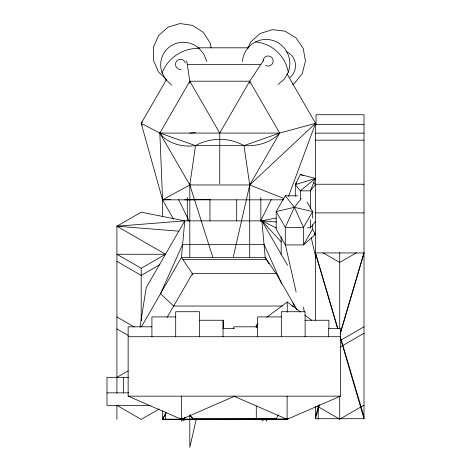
<?xml version="1.0" encoding="UTF-8"?>
<svg xmlns="http://www.w3.org/2000/svg" width="471" height="471" viewBox="0 0 471 471"><rect width="100%" height="100%" fill="white"/><g stroke="black" fill="none" stroke-linecap="round" stroke-linejoin="round"><path stroke-width="0.71" d="M256.289 325.155L256.283 327.357L256.289 325.155L258.037 323.842M287.228 312.232L287.245 301.988L300.681 312.038M262.948 421.168L262.989 418.224M116.914 393.144L116.914 226.21L141.2 212.191L184.773 220.864L181.441 257.472L141.394 326.845M212.745 256.96L189.807 184.968L195.524 145.604L159.852 133.081L141.2 123.314L166.475 79.534M140.005 327.151L146.21 287.651L184.773 220.864L261.894 220.864L276.489 222.012M196.354 418.766L189.807 447.45L189.807 415.098M233.345 256.683L249.712 184.968L279.668 133.081L315.564 123.314L286.992 73.823M316.041 124.491L316.041 114.736L364.006 114.736L364.006 418.719L315.429 418.719L319.562 404.613M340.233 334.063L364.006 252.933L315.429 252.933L337.548 328.422M315.429 416.629L318.767 405.39M340.239 333.026L364.006 252.933M288.517 196.383L315.564 123.314L249.712 184.968L189.807 184.968L162.566 199.828L173.469 219.009M247.734 48.548L250.631 42.049L260.169 33.518L272.356 29.667L285.026 31.18L295.941 37.786L303.177 48.319L305.449 60.912L302.353 73.341L294.44 83.408L292.55 84.397M165.827 412.578L162.566 419.172L287.245 419.172L162.566 419.39L162.566 410.606M260.481 221.364L271.249 199.61M295.311 196.236L295.311 184.638L300.339 174.5L315.429 178.421L310.401 190.849L310.401 208.247M184.95 417.259L182.925 421.168L182.925 418.224M162.566 419.39L166.551 412.366M283.583 199.828L162.566 199.828L159.852 133.081L189.807 81.2L186.751 60.877M219.757 183.714L219.757 133.081L249.712 81.2L263.625 60.329M242.377 61.571A24.198 23.768 -90 0 1 271.325 40.047A24.198 23.768 -90 0 1 288.299 72.193L284.196 79.281L278.002 84.562M167.058 317.501L192.398 273.616L276.177 273.616L297.101 309.859M314.834 124.579L315.564 123.314L314.781 124.532M297.672 195.812L285.285 195.812L276.177 211.585L276.177 229.147L285.285 244.926L303.501 244.926L315.429 234.411L312.538 229.312M278.379 414.904L276.177 418.719L192.398 418.719L189.966 415.134M301.228 198.68L294.393 207.293L285.285 227.363L285.285 244.926M142.566 121.618L141.2 123.314L162.566 199.828L170.455 199.469M300.339 198.821L300.339 190.849L295.311 184.638L296.683 182.942M307.522 227.817L310.401 227.817L315.429 221.605M266.804 317.283L287.245 301.988M182.636 418.454L181.465 419.331L128.141 396.158L128.141 326.809L151.915 326.809M233.781 396.158L287.11 419.331L288.276 418.454M141.2 320.757L141.2 268.282L165.492 254.258L116.914 226.21L184.773 220.864M159.887 264.62L141.2 275.405L116.914 261.387M116.914 377.324L128.124 370.848M356.529 252.75L339.715 262.453L322.9 252.75M159.263 408.963L141.2 419.39L116.914 405.366M340.339 340.456L364.006 326.792M340.339 346.909L364.006 333.25M317.295 406.226L339.715 419.172L364.006 405.148M234.793 396.158L181.465 419.331L180.299 418.454M285.938 418.454L287.11 419.331L340.433 396.158L340.433 328.487L328.681 328.487L328.681 336.718M189.807 184.968L159.852 133.081A32.399 22.932 0 0 0 195.524 145.604A50.026 50.026 0 0 1 243.996 145.604L279.668 133.081L249.712 81.2L189.807 81.2L189.807 83.391M295.311 184.638L315.429 178.421L300.339 190.849L310.401 190.849L315.429 184.638L313.598 182.377M268.894 263.837L265.22 257.472L261.894 220.864L276.177 218.02M189.807 133.081L195.583 132.663M184.791 199.828L210.431 199.527M197.979 47.812L248.529 47.812M187.299 64.503L260.846 64.503M364.006 124.491L315.429 124.491L315.429 320.61M159.852 133.081L279.668 133.081A37.374 26.453 0 0 1 243.996 145.604L195.524 145.604M315.429 133.14L364.006 133.14M315.429 140.152L364.006 140.152M315.429 184.243L364.006 184.243M315.429 212.898L364.006 212.898M165.492 254.258L116.914 254.258L141.2 268.282M182.925 259.651L266.698 259.651M282.406 306.038L173.681 306.038L160.499 293.745L182.636 244.349L264.031 244.349L281.676 283.736M291.955 306.038L294.893 306.038L292.815 303.112M175.695 316.906L151.915 316.906L151.915 336.718M281.334 316.906L257.56 316.906L257.56 336.718M199.469 320.256L223.248 320.256L223.248 328.487M305.114 320.256L328.888 320.256L328.888 328.487M257.56 326.809L233.781 326.809L233.781 328.228M223.042 328.487L234.399 328.487M128.141 336.718L340.439 336.718M128.63 377.324L106.994 377.324L106.994 405.366L150.267 405.366M106.994 392.867L128.665 392.867M128.141 396.158L340.433 396.158M282.153 199.492L283.607 199.586M116.914 226.21L178.821 231.167M313.974 234.217L315.429 234.411L314.222 233.569M300.339 174.5L303.024 175.548M283.83 198.474L249.712 184.968L243.996 145.604M287.604 265.391L261.894 220.864L276.389 227.993M116.914 316.977L134.353 327.045M116.914 328.905L128.124 335.376M304.766 315.099L311.778 320.345M171.55 84.957L165.863 79.693L162.112 72.934A23.697 22.932 47.1 0 1 170.69 46.046A23.697 22.932 47.1 0 1 199.098 48.383L204.008 54.377L206.775 61.571M166.181 79.187L158.409 71.88L153.34 60.005L153.416 47.112L158.627 35.472L168.053 27.13L180.04 23.55L192.48 25.363L203.184 32.258L210.266 43.014L211.126 47.96M261.894 220.864L281.205 241.876M285.285 195.812L294.393 207.293L303.501 227.363L303.501 244.926L312.609 229.147L312.609 224.755M276.177 273.616L265.22 257.472L181.441 257.472L192.398 273.616L192.398 275.082M307.145 202.124L312.609 211.585L312.609 218.173M189.807 81.2L219.757 133.081M141.93 124.579L141.2 123.314L142.154 125.28M190.196 414.904L192.398 418.719L192.398 417.253M265.35 418.56L266.698 421.168L266.698 418.224M178.556 199.61L189.33 221.364M315.429 252.933L337.942 328.811M340.239 336.535L364.006 416.629M340.233 337.589L364.006 418.719M311.307 237.932L315.853 257.955M285.397 244.802L296.112 292.002M303.501 307.045L304.29 312.067M339.715 252.774L339.715 328.481M339.715 396.117L339.715 419.172M318.202 405.348L318.202 419.331M315.429 406.349L315.429 418.719M310.401 219.845L310.401 227.817M305.114 336.718L305.114 311.72L281.334 311.72L281.334 336.718M287.11 396.158L287.11 419.331M281.175 236.995L281.175 254.258M261.894 418.177L261.894 420.379M260.846 197.437L260.846 220.864M256.289 406.084L256.289 419.331M249.712 81.2L249.712 83.391M249.712 183.502L249.712 256.942M236.713 199.828L236.713 220.864M223.042 320.256L223.042 336.718M209.954 199.828L209.954 220.864M199.469 336.718L199.469 311.72L175.695 311.72L175.695 336.718M189.807 183.502L189.807 257.019M187.299 197.437L187.299 220.864M184.773 417.447L184.773 420.379M181.465 396.158L181.441 421.168M165.492 412.031L165.492 419.39M162.566 198.379L162.566 216.66M123.573 377.324L123.573 392.867M116.914 405.413L116.914 419.39M255.506 41.96A37.138 36.479 90 0 1 288.299 72.193M263.159 61.012A5.087 4.998 -90 0 1 269.023 56.008A5.087 4.998 -90 0 1 272.85 62.755A5.087 4.998 -90 0 1 265.656 65.422M162.112 72.934A40.677 39.358 47.1 0 1 199.098 48.383M285.932 51.498A15.307 15.243 -70.2 0 1 289.883 77.591M180.958 69.531A5.181 5.016 47.1 0 1 175.565 65.075A5.181 5.016 47.1 0 1 179.351 59.446A5.181 5.016 47.1 0 1 185.409 62.92M312.609 211.585L303.501 227.363L285.285 227.363L276.177 211.585L294.393 207.293L312.609 211.585"/></g></svg>
